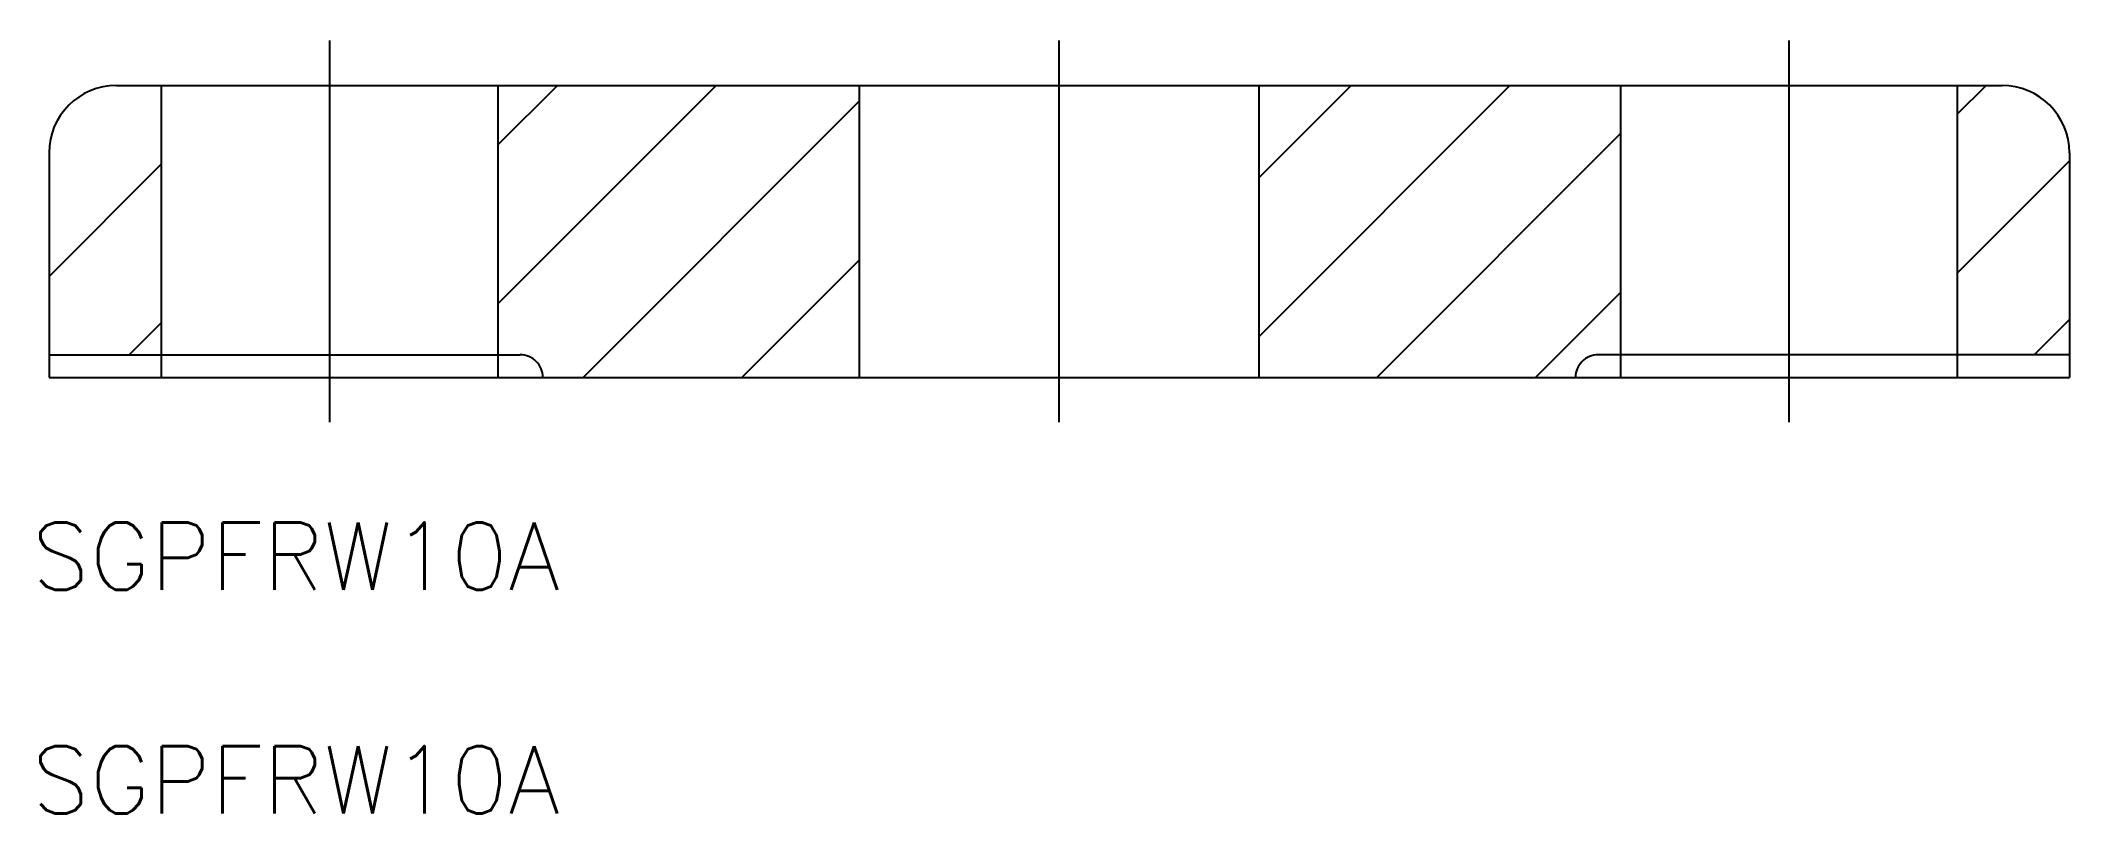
# Model space of a CAD drawing. Extents: x -45.4 to 45, y -19.4 to 15.
import ezdxf

# ---------------------------------------------------------------- set-up
doc = ezdxf.new("R2010")
doc.units = 0
doc.linetypes.add('CENTER', pattern=[50.8, 31.75, -6.35, 6.35, -6.35])
doc.layers.get('0').update_dxf_attribs({"linetype": 'CONTINUOUS'})
doc.layers.add('CENTER', color=1, linetype='CENTER')
doc.styles.get("Standard").update_dxf_attribs({"font": 'txt.shx', "height": 3, "bigfont": 'bigfont.shx'})

msp = doc.modelspace()

# ---------------------------------------------------------------- linework, layer by layer
at = {"color": 7, "linetype": 'CONTINUOUS'}
for p, q in [((-42, 13), (42, 13)), ((-40, 13), (-40, 0)), ((-25, 13), (-25, 0)), ((-8.9, 0), (-8.9, 13)), ((8.9, 0), (8.9, 13)), ((25, 13), (25, 0)), ((40, 13), (40, 0)), ((-45, 10), (-45, 0)), ((45, 10), (45, 0)), ((-45, 1), (-24.009, 1.009)), ((45, 1), (24.01, 1.009)), ((-45, 0), (45, 0))]:
    msp.add_line(p, q, dxfattribs=at)
at = {"color": 3, "linetype": 'CONTINUOUS'}
for p, q in [((-25, 10.355), (-22.355, 13)), ((-25, 3.284), (-15.284, 13)), ((8.9, 8.9), (13, 13)), ((8.9, 1.829), (20.071, 13)), ((40, 11.716), (41.284, 13)), ((-21.213, 0), (-8.9, 12.313)), ((14.142, 0), (25, 10.858)), ((-45, 4.497), (-40, 9.497)), ((40, 4.645), (45, 9.645)), ((-14.142, 0), (-8.9, 5.242)), ((21.213, 0), (25, 3.787)), ((-41.425, 1.002), (-40, 2.426)), ((43.427, 1.001), (45, 2.574))]:
    msp.add_line(p, q, dxfattribs=at)
at = {"color": 7, "linetype": 'CONTINUOUS'}
for centre, radius, start, end in [((-42, 10), 3, 90, 180), ((42, 10), 3, 0, 90), ((-24.009, 0), 1.009, 0, 90.05141), ((24.009, 0), 1.009, 89.94859, 180)]:
    msp.add_arc(centre, radius, start, end, dxfattribs=at)
at = {"layer": 'CENTER', "color": 1, "linetype": 'CENTER'}
for p, q in [((-32.5, 15), (-32.5, -2)), ((0, -2), (0, 15)), ((32.5, 15), (32.5, -2))]:
    msp.add_line(p, q, dxfattribs=at)

# ---------------------------------------------------------------- texts
at = {"color": 7, "linetype": 'CONTINUOUS'}
for p in [(-45.761, -9.458), (-45.761, -19.417)]:
    msp.add_text('SGPFRW10A', height=3, dxfattribs=at).set_placement(p)

doc.saveas('drawing.dxf')
